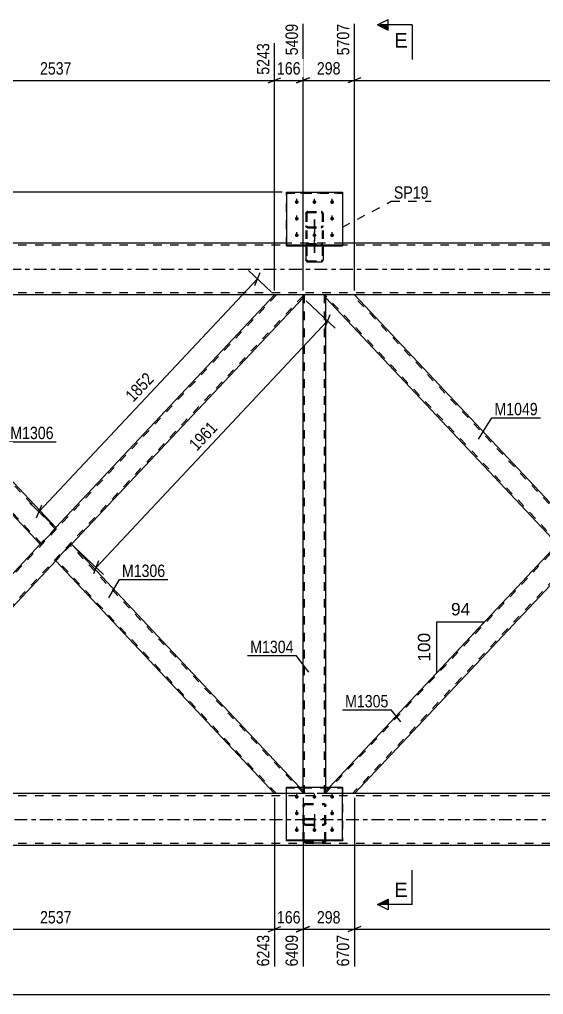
# Model space of a CAD drawing. Header units: millimetres. Extents: x 0 to 1189, y 0 to 841.
# Drawn here: x 266.2 to 387.8, y 441 to 667 of the extents above; entities that cross this region are included whole.
import ezdxf

# ---------------------------------------------------------------- set-up
doc = ezdxf.new("R2010")
doc.units = ezdxf.units.MM
doc.linetypes.add('DXK_LINE_DOT2', pattern=[3.9198, 1.9599, -1.9599])
doc.linetypes.add('DXK_LINE_DOT3', pattern=[5.9187, 2.979, -0.9799, 0.9799, -0.9799])
doc.styles.add('Arial', font='ARIAL.TTF', dxfattribs={"height": 0.2})
doc.styles.add('Arial Narrow', font='ARIALN.TTF', dxfattribs={"height": 0.2})

# ---------------------------------------------------------------- blocks, each defined once
blk = doc.blocks.new('Bolt-717048542-1642 - 1640')
at = {"color": 1, "linetype": 'DXK_LINE_DOT2'}
for p, q in [((330.57, 624.31), (330.57, 625.45)), ((334.67, 624.31), (334.67, 625.45)), ((338.77, 624.31), (338.77, 625.45)), ((330.57, 620.46), (330.57, 621.59)), ((338.77, 620.46), (338.77, 621.59)), ((330.57, 616.61), (330.57, 617.74)), ((334.67, 616.61), (334.67, 617.74)), ((338.77, 616.61), (338.77, 617.74))]:
    blk.add_line(p, q, dxfattribs=at)
blk = doc.blocks.new('Part-717048542-2027 - 1640')
at = {"color": 7, "linetype": 'DXK_LINE_DOT2'}
for p, q in [((332.06, 484.99), (332.03, 484.82)), ((332.03, 476.72), (332.03, 484.82)), ((332.17, 485.14), (332.06, 484.99)), ((332.32, 485.24), (332.17, 485.14)), ((332.27, 484.82), (332.28, 484.91)), ((332.27, 476.72), (332.27, 484.82)), ((332.28, 484.91), (332.34, 484.98)), ((332.51, 485.27), (332.32, 485.24)), ((332.34, 484.98), (332.41, 485.03)), ((332.41, 485.03), (332.51, 485.05)), ((332.51, 485.27), (336.83, 485.27)), ((332.51, 485.05), (336.83, 485.05)), ((337.01, 485.24), (336.83, 485.27)), ((336.83, 485.05), (336.92, 485.03)), ((336.92, 485.03), (337, 484.98)), ((337, 484.98), (337.05, 484.91)), ((337.17, 485.14), (337.01, 485.24)), ((337.05, 484.91), (337.07, 484.82)), ((337.07, 476.72), (337.07, 484.82)), ((337.27, 484.99), (337.17, 485.14)), ((337.31, 484.82), (337.27, 484.99)), ((337.31, 476.72), (337.31, 484.82)), ((332.03, 481.31), (332.06, 481.51)), ((332.28, 481.41), (332.27, 481.31)), ((332.34, 481.49), (332.28, 481.41)), ((332.32, 481.78), (332.51, 481.82)), ((332.41, 481.55), (332.34, 481.49)), ((332.51, 481.57), (332.41, 481.55)), ((332.51, 481.82), (336.83, 481.82)), ((332.51, 481.57), (336.83, 481.57)), ((336.83, 481.82), (337.01, 481.78)), ((336.92, 481.55), (336.83, 481.57)), ((337, 481.49), (336.92, 481.55)), ((337.05, 481.41), (337, 481.49)), ((337.07, 481.31), (337.05, 481.41)), ((337.27, 481.51), (337.31, 481.31)), ((332.03, 480.76), (332.06, 480.59)), ((332.06, 480.59), (332.17, 480.44)), ((332.17, 480.44), (332.32, 480.34)), ((332.28, 480.67), (332.27, 480.76)), ((332.34, 480.6), (332.28, 480.67)), ((332.32, 480.34), (332.51, 480.31)), ((332.41, 480.55), (332.34, 480.6)), ((332.51, 480.53), (332.41, 480.55)), ((332.51, 480.53), (336.83, 480.53)), ((332.51, 480.31), (336.83, 480.31)), ((336.92, 480.55), (336.83, 480.53)), ((336.83, 480.31), (337.01, 480.34)), ((337, 480.6), (336.92, 480.55)), ((337.05, 480.67), (337, 480.6)), ((337.01, 480.34), (337.17, 480.44)), ((337.07, 480.76), (337.05, 480.67)), ((337.17, 480.44), (337.27, 480.59)), ((337.27, 480.59), (337.31, 480.76)), ((332.03, 476.68), (332.03, 476.72)), ((332.27, 476.72), (332.28, 476.62)), ((332.28, 476.62), (332.34, 476.53)), ((332.34, 476.53), (332.41, 476.48)), ((332.41, 476.48), (332.51, 476.46)), ((332.51, 476.46), (336.83, 476.46)), ((336.83, 476.46), (336.92, 476.48)), ((336.92, 476.48), (337, 476.53)), ((337, 476.53), (337.05, 476.62)), ((337.05, 476.62), (337.07, 476.72)), ((337.31, 476.72), (337.3, 476.68))]:
    blk.add_line(p, q, dxfattribs=at)
at = {"color": 7, "linetype": 'DXK_LINE_DOT3'}
blk.add_line((334.67, 479.01), (334.67, 482.79), dxfattribs=at)
at = {"color": 2, "linetype": 'Continuous'}
for p, q in [((332.06, 476.52), (332.03, 476.68)), ((332.51, 476.2), (332.32, 476.24)), ((332.51, 476.2), (336.83, 476.2)), ((337.01, 476.24), (336.83, 476.2)), ((337.3, 476.68), (337.27, 476.52))]:
    blk.add_line(p, q, dxfattribs=at)
at = {"color": 7, "linetype": 'DXK_LINE_DOT2'}
for centre, start, end in [((332.53, 481.33), 114.3199, 159.2417), ((336.81, 481.33), 20.7583, 65.6801)]:
    blk.add_arc(centre, 0.496, start, end, dxfattribs=at)
at = {"color": 2, "linetype": 'Continuous'}
for centre, start, end in [((332.53, 476.7), 200.7583, 245.6801), ((336.81, 476.7), 294.3199, 339.2417)]:
    blk.add_arc(centre, 0.496, start, end, dxfattribs=at)
blk = doc.blocks.new('Bolt-717048542-1823 - 1640')
at = {"linetype": 'Continuous'}
for points in [[(330.57, 624.29), (330.47, 624.3), (330.39, 624.33), (330.31, 624.37), (330.24, 624.43), (330.18, 624.5), (330.15, 624.58), (330.13, 624.66), (330.13, 624.75), (330.15, 624.84), (330.18, 624.91), (330.24, 624.98), (330.31, 625.04), (330.39, 625.09), (330.47, 625.11), (330.57, 625.12), (330.66, 625.11), (330.74, 625.09), (330.82, 625.04), (330.89, 624.98), (330.95, 624.91), (330.98, 624.84), (331, 624.75), (331, 624.66), (330.98, 624.58), (330.95, 624.5), (330.89, 624.43), (330.82, 624.37), (330.74, 624.33), (330.66, 624.3)], [(334.67, 624.29), (334.57, 624.3), (334.49, 624.33), (334.41, 624.37), (334.34, 624.43), (334.28, 624.5), (334.25, 624.58), (334.23, 624.66), (334.23, 624.75), (334.25, 624.84), (334.28, 624.91), (334.34, 624.98), (334.41, 625.04), (334.49, 625.09), (334.57, 625.11), (334.67, 625.12), (334.76, 625.11), (334.84, 625.09), (334.92, 625.04), (334.99, 624.98), (335.05, 624.91), (335.08, 624.84), (335.1, 624.75), (335.1, 624.66), (335.08, 624.58), (335.05, 624.5), (334.99, 624.43), (334.92, 624.37), (334.84, 624.33), (334.76, 624.3)], [(338.77, 624.29), (338.67, 624.3), (338.59, 624.33), (338.51, 624.37), (338.44, 624.43), (338.38, 624.5), (338.35, 624.58), (338.33, 624.66), (338.33, 624.75), (338.35, 624.84), (338.38, 624.91), (338.44, 624.98), (338.51, 625.04), (338.59, 625.09), (338.67, 625.11), (338.77, 625.12), (338.86, 625.11), (338.94, 625.09), (339.02, 625.04), (339.09, 624.98), (339.15, 624.91), (339.18, 624.84), (339.2, 624.75), (339.2, 624.66), (339.18, 624.58), (339.15, 624.5), (339.09, 624.43), (339.02, 624.37), (338.94, 624.33), (338.86, 624.3)], [(330.57, 620.44), (330.47, 620.45), (330.39, 620.48), (330.31, 620.52), (330.24, 620.58), (330.18, 620.65), (330.15, 620.73), (330.13, 620.81), (330.13, 620.9), (330.15, 620.98), (330.18, 621.06), (330.24, 621.13), (330.31, 621.19), (330.39, 621.23), (330.47, 621.26), (330.57, 621.27), (330.66, 621.26), (330.74, 621.23), (330.82, 621.19), (330.89, 621.13), (330.95, 621.06), (330.98, 620.98), (331, 620.9), (331, 620.81), (330.98, 620.73), (330.95, 620.65), (330.89, 620.58), (330.82, 620.52), (330.74, 620.48), (330.66, 620.45)], [(338.77, 620.44), (338.67, 620.45), (338.59, 620.48), (338.51, 620.52), (338.44, 620.58), (338.38, 620.65), (338.35, 620.73), (338.33, 620.81), (338.33, 620.9), (338.35, 620.98), (338.38, 621.06), (338.44, 621.13), (338.51, 621.19), (338.59, 621.23), (338.67, 621.26), (338.77, 621.27), (338.86, 621.26), (338.94, 621.23), (339.02, 621.19), (339.09, 621.13), (339.15, 621.06), (339.18, 620.98), (339.2, 620.9), (339.2, 620.81), (339.18, 620.73), (339.15, 620.65), (339.09, 620.58), (339.02, 620.52), (338.94, 620.48), (338.86, 620.45)], [(330.57, 616.59), (330.47, 616.6), (330.39, 616.62), (330.31, 616.67), (330.24, 616.73), (330.18, 616.8), (330.15, 616.87), (330.13, 616.96), (330.13, 617.05), (330.15, 617.13), (330.18, 617.21), (330.24, 617.28), (330.31, 617.34), (330.39, 617.38), (330.47, 617.41), (330.57, 617.42), (330.66, 617.41), (330.74, 617.38), (330.82, 617.34), (330.89, 617.28), (330.95, 617.21), (330.98, 617.13), (331, 617.05), (331, 616.96), (330.98, 616.87), (330.95, 616.8), (330.89, 616.73), (330.82, 616.67), (330.74, 616.62), (330.66, 616.6)], [(334.67, 616.59), (334.57, 616.6), (334.49, 616.62), (334.41, 616.67), (334.34, 616.73), (334.28, 616.8), (334.25, 616.87), (334.23, 616.96), (334.23, 617.05), (334.25, 617.13), (334.28, 617.21), (334.34, 617.28), (334.41, 617.34), (334.49, 617.38), (334.57, 617.41), (334.67, 617.42), (334.76, 617.41), (334.84, 617.38), (334.92, 617.34), (334.99, 617.28), (335.05, 617.21), (335.08, 617.13), (335.1, 617.05), (335.1, 616.96), (335.08, 616.87), (335.05, 616.8), (334.99, 616.73), (334.92, 616.67), (334.84, 616.62), (334.76, 616.6)], [(338.77, 616.59), (338.67, 616.6), (338.59, 616.62), (338.51, 616.67), (338.44, 616.73), (338.38, 616.8), (338.35, 616.87), (338.33, 616.96), (338.33, 617.05), (338.35, 617.13), (338.38, 617.21), (338.44, 617.28), (338.51, 617.34), (338.59, 617.38), (338.67, 617.41), (338.77, 617.42), (338.86, 617.41), (338.94, 617.38), (339.02, 617.34), (339.09, 617.28), (339.15, 617.21), (339.18, 617.13), (339.2, 617.05), (339.2, 616.96), (339.18, 616.87), (339.15, 616.8), (339.09, 616.73), (339.02, 616.67), (338.94, 616.62), (338.86, 616.6)]]:
    blk.add_hatch(color=1, dxfattribs=at).paths.add_polyline_path(points)
at = {"color": 1, "linetype": 'Continuous'}
for p, q in [((330.57, 624.31), (330.57, 625.45)), ((334.67, 624.31), (334.67, 625.45)), ((338.77, 624.31), (338.77, 625.45)), ((330.57, 620.46), (330.57, 621.59)), ((338.77, 620.46), (338.77, 621.59)), ((330.57, 616.61), (330.57, 617.74)), ((334.67, 616.61), (334.67, 617.74)), ((338.77, 616.61), (338.77, 617.74))]:
    blk.add_line(p, q, dxfattribs=at)
blk = doc.blocks.new('Part-717048542-1833 - 1640')
at = {"color": 2, "linetype": 'Continuous'}
for p, q in [((328.17, 615.18), (115.66, 615.18)), ((568.17, 615.18), (341.17, 615.18)), ((577.07, 603.18), (115.66, 603.18))]:
    blk.add_line(p, q, dxfattribs=at)
at = {"color": 7, "linetype": 'DXK_LINE_DOT2'}
for p, q in [((706.9, 614.7), (115.66, 614.7)), ((341.17, 615.18), (328.17, 615.18)), ((706.9, 603.66), (115.66, 603.66))]:
    blk.add_line(p, q, dxfattribs=at)
at = {"color": 7, "linetype": 'DXK_LINE_DOT3'}
blk.add_line((115.66, 609.18), (706.9, 609.18), dxfattribs=at)
blk = doc.blocks.new('Bolt-717048542-1822 - 1640')
at = {"color": 1, "linetype": 'DXK_LINE_DOT2'}
for p, q in [((330.57, 486.46), (330.57, 487.6)), ((334.67, 486.46), (334.67, 487.6)), ((338.77, 486.46), (338.77, 487.6)), ((330.57, 482.61), (330.57, 483.75)), ((338.77, 482.61), (338.77, 483.75)), ((330.57, 478.76), (330.57, 479.89)), ((334.67, 478.76), (334.67, 479.89)), ((338.77, 478.76), (338.77, 479.89))]:
    blk.add_line(p, q, dxfattribs=at)
blk = doc.blocks.new('Bolt-717048542-1824 - 1640')
at = {"linetype": 'Continuous'}
for points in [[(330.57, 486.45), (330.47, 486.46), (330.39, 486.48), (330.31, 486.53), (330.24, 486.58), (330.18, 486.65), (330.15, 486.73), (330.13, 486.82), (330.13, 486.9), (330.15, 486.99), (330.18, 487.07), (330.24, 487.14), (330.31, 487.2), (330.39, 487.24), (330.47, 487.27), (330.57, 487.27), (330.66, 487.27), (330.74, 487.24), (330.82, 487.2), (330.89, 487.14), (330.95, 487.07), (330.98, 486.99), (331, 486.9), (331, 486.82), (330.98, 486.73), (330.95, 486.65), (330.89, 486.58), (330.82, 486.53), (330.74, 486.48), (330.66, 486.46)], [(334.67, 486.45), (334.57, 486.46), (334.49, 486.48), (334.41, 486.53), (334.34, 486.58), (334.28, 486.65), (334.25, 486.73), (334.23, 486.82), (334.23, 486.9), (334.25, 486.99), (334.28, 487.07), (334.34, 487.14), (334.41, 487.2), (334.49, 487.24), (334.57, 487.27), (334.67, 487.27), (334.76, 487.27), (334.84, 487.24), (334.92, 487.2), (334.99, 487.14), (335.05, 487.07), (335.08, 486.99), (335.1, 486.9), (335.1, 486.82), (335.08, 486.73), (335.05, 486.65), (334.99, 486.58), (334.92, 486.53), (334.84, 486.48), (334.76, 486.46)], [(338.77, 486.45), (338.67, 486.46), (338.59, 486.48), (338.51, 486.53), (338.44, 486.58), (338.38, 486.65), (338.35, 486.73), (338.33, 486.82), (338.33, 486.9), (338.35, 486.99), (338.38, 487.07), (338.44, 487.14), (338.51, 487.2), (338.59, 487.24), (338.67, 487.27), (338.77, 487.27), (338.86, 487.27), (338.94, 487.24), (339.02, 487.2), (339.09, 487.14), (339.15, 487.07), (339.18, 486.99), (339.2, 486.9), (339.2, 486.82), (339.18, 486.73), (339.15, 486.65), (339.09, 486.58), (339.02, 486.53), (338.94, 486.48), (338.86, 486.46)], [(330.57, 482.6), (330.47, 482.6), (330.39, 482.63), (330.31, 482.67), (330.24, 482.73), (330.18, 482.8), (330.15, 482.88), (330.13, 482.97), (330.13, 483.05), (330.15, 483.14), (330.18, 483.22), (330.24, 483.29), (330.31, 483.34), (330.39, 483.39), (330.47, 483.41), (330.57, 483.42), (330.66, 483.41), (330.74, 483.39), (330.82, 483.34), (330.89, 483.29), (330.95, 483.22), (330.98, 483.14), (331, 483.05), (331, 482.97), (330.98, 482.88), (330.95, 482.8), (330.89, 482.73), (330.82, 482.67), (330.74, 482.63), (330.66, 482.6)], [(338.77, 482.6), (338.67, 482.6), (338.59, 482.63), (338.51, 482.67), (338.44, 482.73), (338.38, 482.8), (338.35, 482.88), (338.33, 482.97), (338.33, 483.05), (338.35, 483.14), (338.38, 483.22), (338.44, 483.29), (338.51, 483.34), (338.59, 483.39), (338.67, 483.41), (338.77, 483.42), (338.86, 483.41), (338.94, 483.39), (339.02, 483.34), (339.09, 483.29), (339.15, 483.22), (339.18, 483.14), (339.2, 483.05), (339.2, 482.97), (339.18, 482.88), (339.15, 482.8), (339.09, 482.73), (339.02, 482.67), (338.94, 482.63), (338.86, 482.6)], [(330.57, 478.74), (330.47, 478.75), (330.39, 478.78), (330.31, 478.82), (330.24, 478.88), (330.18, 478.95), (330.15, 479.03), (330.13, 479.11), (330.13, 479.2), (330.15, 479.28), (330.18, 479.36), (330.24, 479.43), (330.31, 479.49), (330.39, 479.53), (330.47, 479.56), (330.57, 479.57), (330.66, 479.56), (330.74, 479.53), (330.82, 479.49), (330.89, 479.43), (330.95, 479.36), (330.98, 479.28), (331, 479.2), (331, 479.11), (330.98, 479.03), (330.95, 478.95), (330.89, 478.88), (330.82, 478.82), (330.74, 478.78), (330.66, 478.75)], [(334.67, 478.74), (334.57, 478.75), (334.49, 478.78), (334.41, 478.82), (334.34, 478.88), (334.28, 478.95), (334.25, 479.03), (334.23, 479.11), (334.23, 479.2), (334.25, 479.28), (334.28, 479.36), (334.34, 479.43), (334.41, 479.49), (334.49, 479.53), (334.57, 479.56), (334.67, 479.57), (334.76, 479.56), (334.84, 479.53), (334.92, 479.49), (334.99, 479.43), (335.05, 479.36), (335.08, 479.28), (335.1, 479.2), (335.1, 479.11), (335.08, 479.03), (335.05, 478.95), (334.99, 478.88), (334.92, 478.82), (334.84, 478.78), (334.76, 478.75)], [(338.77, 478.74), (338.67, 478.75), (338.59, 478.78), (338.51, 478.82), (338.44, 478.88), (338.38, 478.95), (338.35, 479.03), (338.33, 479.11), (338.33, 479.2), (338.35, 479.28), (338.38, 479.36), (338.44, 479.43), (338.51, 479.49), (338.59, 479.53), (338.67, 479.56), (338.77, 479.57), (338.86, 479.56), (338.94, 479.53), (339.02, 479.49), (339.09, 479.43), (339.15, 479.36), (339.18, 479.28), (339.2, 479.2), (339.2, 479.11), (339.18, 479.03), (339.15, 478.95), (339.09, 478.88), (339.02, 478.82), (338.94, 478.78), (338.86, 478.75)]]:
    blk.add_hatch(color=1, dxfattribs=at).paths.add_polyline_path(points)
at = {"color": 1, "linetype": 'Continuous'}
for p, q in [((330.57, 486.46), (330.57, 487.6)), ((334.67, 486.46), (334.67, 487.6)), ((338.77, 486.46), (338.77, 487.6)), ((330.57, 482.61), (330.57, 483.75)), ((338.77, 482.61), (338.77, 483.75)), ((330.57, 478.76), (330.57, 479.89)), ((334.67, 478.76), (334.67, 479.89)), ((338.77, 478.76), (338.77, 479.89))]:
    blk.add_line(p, q, dxfattribs=at)
blk = doc.blocks.new('Part-717048542-1848 - 1640')
at = {"color": 7, "linetype": 'DXK_LINE_DOT2'}
for p, q in [((706.9, 487.1), (75.66, 487.1)), ((706.9, 487.58), (88.16, 487.58)), ((341.17, 487.58), (328.17, 487.58)), ((706.9, 476.06), (75.66, 476.06))]:
    blk.add_line(p, q, dxfattribs=at)
at = {"color": 2, "linetype": 'Continuous'}
for p, q in [((328.17, 487.58), (101.16, 487.58)), ((568.17, 487.58), (341.17, 487.58)), ((706.9, 475.58), (80.46, 475.58))]:
    blk.add_line(p, q, dxfattribs=at)
at = {"color": 7, "linetype": 'DXK_LINE_DOT3'}
blk.add_line((75.66, 481.58), (706.9, 481.58), dxfattribs=at)
blk = doc.blocks.new('Part-717048542-1901 - 1640')
at = {"color": 7, "linetype": 'DXK_LINE_DOT2'}
for p, q in [((328.17, 476.68), (328.17, 489.12)), ((328.17, 489.12), (341.17, 489.12)), ((328.17, 488.9), (341.17, 488.9)), ((341.17, 489.12), (341.17, 476.68)), ((328.17, 476.9), (341.17, 476.9)), ((341.17, 476.68), (328.17, 476.68))]:
    blk.add_line(p, q, dxfattribs=at)
blk = doc.blocks.new('Part-717048542-1906 - 1640')
at = {"color": 7, "linetype": 'DXK_LINE_DOT2'}
for p, q in [((328.17, 614.53), (328.17, 626.96)), ((328.17, 626.96), (341.17, 626.96)), ((341.17, 626.74), (328.17, 626.74)), ((341.17, 626.96), (341.17, 614.53)), ((328.17, 614.75), (341.17, 614.75)), ((341.17, 614.53), (328.17, 614.53))]:
    blk.add_line(p, q, dxfattribs=at)
blk = doc.blocks.new('Part-717048542-1909 - 1640')
at = {"color": 2, "linetype": 'Continuous'}
for p, q in [((328.17, 626.96), (341.17, 626.96)), ((328.17, 626.96), (328.17, 614.53)), ((341.17, 626.96), (341.17, 614.53)), ((328.17, 614.75), (341.17, 614.75)), ((328.17, 614.53), (341.17, 614.53))]:
    blk.add_line(p, q, dxfattribs=at)
at = {"color": 7, "linetype": 'DXK_LINE_DOT2'}
blk.add_line((328.17, 626.74), (341.17, 626.74), dxfattribs=at)
blk = doc.blocks.new('Part-717048542-1912 - 1640')
at = {"color": 2, "linetype": 'Continuous'}
for p, q in [((328.17, 489.12), (341.17, 489.12)), ((328.17, 476.68), (328.17, 489.12)), ((341.17, 476.68), (341.17, 489.12)), ((328.17, 476.9), (341.17, 476.9)), ((341.17, 476.68), (328.17, 476.68))]:
    blk.add_line(p, q, dxfattribs=at)
at = {"color": 7, "linetype": 'DXK_LINE_DOT2'}
blk.add_line((328.17, 488.9), (341.17, 488.9), dxfattribs=at)
blk = doc.blocks.new('Part-717048542-1915 - 1640')
at = {"color": 7, "linetype": 'DXK_LINE_DOT2'}
for p, q in [((332.03, 484.82), (332.06, 484.99)), ((332.03, 476.72), (332.03, 484.82)), ((332.06, 484.99), (332.17, 485.14)), ((332.17, 485.14), (332.32, 485.24)), ((332.28, 484.91), (332.27, 484.82)), ((332.27, 476.72), (332.27, 484.82)), ((332.34, 484.98), (332.28, 484.91)), ((332.32, 485.24), (332.51, 485.27)), ((332.41, 485.03), (332.34, 484.98)), ((332.51, 485.04), (332.41, 485.03)), ((332.51, 485.27), (336.83, 485.27)), ((332.51, 485.04), (336.83, 485.04)), ((336.83, 485.27), (337.01, 485.24)), ((336.92, 485.03), (336.83, 485.04)), ((337, 484.98), (336.92, 485.03)), ((337.05, 484.91), (337, 484.98)), ((337.01, 485.24), (337.17, 485.14)), ((337.07, 484.82), (337.05, 484.91)), ((337.07, 476.72), (337.07, 484.82)), ((337.17, 485.14), (337.27, 484.99)), ((337.27, 484.99), (337.31, 484.82)), ((337.31, 476.72), (337.31, 484.82)), ((332.06, 481.51), (332.03, 481.31)), ((332.27, 481.31), (332.28, 481.41)), ((332.28, 481.41), (332.34, 481.49)), ((332.41, 481.8), (332.32, 481.78)), ((332.34, 481.49), (332.41, 481.55)), ((332.51, 481.82), (332.41, 481.8)), ((332.41, 481.55), (332.51, 481.57)), ((332.51, 481.82), (336.83, 481.82)), ((332.51, 481.57), (336.83, 481.57)), ((337, 481.79), (336.83, 481.82)), ((336.83, 481.57), (336.92, 481.55)), ((336.92, 481.55), (337, 481.49)), ((337.01, 481.78), (337, 481.79)), ((337, 481.49), (337.05, 481.41)), ((337.05, 481.41), (337.07, 481.31)), ((337.31, 481.31), (337.27, 481.51)), ((332.06, 480.59), (332.03, 480.76)), ((332.17, 480.44), (332.06, 480.59)), ((332.32, 480.34), (332.17, 480.44)), ((332.27, 480.76), (332.28, 480.67)), ((332.28, 480.67), (332.34, 480.6)), ((332.51, 480.31), (332.32, 480.34)), ((332.34, 480.6), (332.41, 480.55)), ((332.41, 480.55), (332.51, 480.53)), ((332.51, 480.53), (336.83, 480.53)), ((332.51, 480.31), (336.83, 480.31)), ((336.83, 480.53), (336.92, 480.55)), ((337.01, 480.34), (336.83, 480.31)), ((336.92, 480.55), (337, 480.6)), ((337, 480.6), (337.05, 480.67)), ((337.17, 480.44), (337.01, 480.34)), ((337.05, 480.67), (337.07, 480.76)), ((337.27, 480.59), (337.17, 480.44)), ((337.31, 480.76), (337.27, 480.59)), ((332.03, 476.72), (332.06, 476.52)), ((332.28, 476.62), (332.27, 476.72)), ((332.34, 476.53), (332.28, 476.62)), ((332.32, 476.24), (332.51, 476.2)), ((332.41, 476.48), (332.34, 476.53)), ((332.51, 476.46), (332.41, 476.48)), ((332.51, 476.46), (336.83, 476.46)), ((332.51, 476.2), (336.83, 476.2)), ((336.92, 476.48), (336.83, 476.46)), ((336.83, 476.2), (337.01, 476.24)), ((337, 476.53), (336.92, 476.48)), ((337.05, 476.62), (337, 476.53)), ((337.07, 476.72), (337.05, 476.62)), ((337.27, 476.52), (337.31, 476.72))]:
    blk.add_line(p, q, dxfattribs=at)
at = {"color": 7, "linetype": 'DXK_LINE_DOT3'}
blk.add_line((334.67, 482.79), (334.67, 479.01), dxfattribs=at)
at = {"color": 7, "linetype": 'DXK_LINE_DOT2'}
for centre, start, end in [((332.53, 481.33), 114.3199, 159.2417), ((336.81, 481.33), 20.7583, 65.6801), ((332.53, 476.7), 200.7583, 245.6801), ((336.81, 476.7), 294.3199, 339.2417)]:
    blk.add_arc(centre, 0.496, start, end, dxfattribs=at)
blk = doc.blocks.new('Part-717048542-1918 - 1640')
at = {"color": 7, "linetype": 'DXK_LINE_DOT2'}
for p, q in [((332.67, 622.06), (332.7, 622.24)), ((332.67, 622.06), (332.67, 611.33)), ((332.7, 622.24), (332.81, 622.38)), ((332.81, 622.38), (332.96, 622.48)), ((332.92, 622.15), (332.91, 622.06)), ((332.91, 622.06), (332.91, 611.33)), ((332.98, 622.22), (332.92, 622.15)), ((332.96, 622.48), (333.15, 622.52)), ((333.05, 622.27), (332.98, 622.22)), ((333.15, 622.29), (333.05, 622.27)), ((333.15, 622.52), (336.19, 622.52)), ((333.15, 622.29), (336.19, 622.29)), ((336.19, 622.52), (336.37, 622.48)), ((336.28, 622.27), (336.19, 622.29)), ((336.36, 622.22), (336.28, 622.27)), ((336.41, 622.15), (336.36, 622.22)), ((336.37, 622.48), (336.53, 622.38)), ((336.43, 622.06), (336.41, 622.15)), ((336.43, 622.06), (336.43, 611.33)), ((336.53, 622.38), (336.63, 622.24)), ((336.63, 622.24), (336.67, 622.06)), ((336.67, 622.06), (336.67, 611.33)), ((332.7, 619.04), (332.67, 619.21)), ((332.91, 619.21), (332.92, 619.12)), ((336.41, 619.12), (336.43, 619.21)), ((336.67, 619.21), (336.63, 619.04)), ((332.81, 618.89), (332.7, 619.04)), ((332.96, 618.79), (332.81, 618.89)), ((332.92, 619.12), (332.98, 619.05)), ((333.15, 618.76), (332.96, 618.79)), ((332.98, 619.05), (333.05, 619)), ((333.05, 619), (333.15, 618.98)), ((333.15, 618.98), (336.19, 618.98)), ((333.15, 618.76), (336.19, 618.76)), ((336.19, 618.98), (336.28, 619)), ((336.37, 618.79), (336.19, 618.76)), ((336.28, 619), (336.36, 619.05)), ((336.36, 619.05), (336.41, 619.12)), ((336.53, 618.89), (336.37, 618.79)), ((336.63, 619.04), (336.53, 618.89)), ((332.7, 614.76), (332.67, 614.57)), ((332.92, 614.67), (332.98, 614.75)), ((333.15, 615.08), (332.96, 615.04)), ((332.98, 614.75), (333.05, 614.8)), ((333.05, 614.8), (333.15, 614.82)), ((333.15, 615.08), (336.19, 615.08)), ((333.15, 614.82), (336.19, 614.82)), ((336.36, 615.04), (336.19, 615.08)), ((336.19, 614.82), (336.28, 614.8)), ((336.28, 614.8), (336.36, 614.75)), ((336.37, 615.04), (336.36, 615.04)), ((336.36, 614.75), (336.41, 614.67)), ((336.67, 614.57), (336.63, 614.76)), ((332.91, 614.57), (332.92, 614.67)), ((336.41, 614.67), (336.43, 614.57)), ((332.67, 611.33), (332.7, 611.14)), ((332.92, 611.24), (332.91, 611.33)), ((332.98, 611.15), (332.92, 611.24)), ((332.96, 610.86), (333.15, 610.82)), ((333.05, 611.1), (332.98, 611.15)), ((333.15, 611.08), (333.05, 611.1)), ((333.15, 611.08), (336.19, 611.08)), ((333.15, 610.82), (336.19, 610.82)), ((336.28, 611.1), (336.19, 611.08)), ((336.19, 610.82), (336.37, 610.86)), ((336.36, 611.15), (336.28, 611.1)), ((336.41, 611.24), (336.36, 611.15)), ((336.43, 611.33), (336.41, 611.24)), ((336.63, 611.14), (336.67, 611.33))]:
    blk.add_line(p, q, dxfattribs=at)
at = {"color": 7, "linetype": 'DXK_LINE_DOT3'}
blk.add_line((334.67, 620.64), (334.67, 612.95), dxfattribs=at)
at = {"color": 7, "linetype": 'DXK_LINE_DOT2'}
for centre, start, end in [((333.17, 614.59), 114.32, 159.2417), ((336.17, 614.59), 20.7583, 65.68), ((333.17, 611.31), 200.7583, 245.68), ((336.17, 611.31), 294.32, 339.2417)]:
    blk.add_arc(centre, 0.496, start, end, dxfattribs=at)
blk = doc.blocks.new('Part-717048542-2013 - 1640')
at = {"color": 2, "linetype": 'Continuous'}
for p, q in [((278.09, 545.38), (274.66, 541.73)), ((331.19, 489.12), (278.28, 545.38)), ((325.39, 487.58), (274.66, 541.52))]:
    blk.add_line(p, q, dxfattribs=at)
at = {"color": 7, "linetype": 'DXK_LINE_DOT2'}
for p, q in [((278.18, 545.48), (277.97, 545.24)), ((332.02, 487.77), (277.97, 545.24)), ((278.28, 545.38), (278.18, 545.48)), ((274.66, 541.73), (274.56, 541.62)), ((274.66, 541.52), (274.56, 541.62)), ((274.78, 541.86), (274.8, 541.88)), ((325.83, 487.58), (274.78, 541.86)), ((332.02, 488.24), (331.19, 489.12)), ((332.02, 487.58), (332.02, 488.24)), ((332.02, 487.58), (325.39, 487.58))]:
    blk.add_line(p, q, dxfattribs=at)
blk = doc.blocks.new('Part-717048542-2030 - 1640')
at = {"color": 7, "linetype": 'DXK_LINE_DOT2'}
for p, q in [((332.7, 622.24), (332.67, 622.06)), ((332.67, 622.06), (332.67, 614.53)), ((332.81, 622.38), (332.7, 622.24)), ((332.96, 622.48), (332.81, 622.38)), ((332.91, 622.06), (332.92, 622.15)), ((332.91, 622.06), (332.91, 611.33)), ((332.92, 622.15), (332.98, 622.22)), ((333.15, 622.52), (332.96, 622.48)), ((332.98, 622.22), (333.05, 622.27)), ((333.05, 622.27), (333.15, 622.29)), ((333.15, 622.52), (336.19, 622.52)), ((333.15, 622.29), (336.19, 622.29)), ((336.37, 622.48), (336.19, 622.52)), ((336.19, 622.29), (336.28, 622.27)), ((336.28, 622.27), (336.36, 622.22)), ((336.36, 622.22), (336.41, 622.15)), ((336.53, 622.38), (336.37, 622.48)), ((336.41, 622.15), (336.43, 622.06)), ((336.43, 622.06), (336.43, 611.33)), ((336.63, 622.24), (336.53, 622.38)), ((336.67, 622.06), (336.63, 622.24)), ((336.67, 622.06), (336.67, 614.53)), ((332.67, 619.21), (332.7, 619.04)), ((332.92, 619.12), (332.91, 619.21)), ((336.43, 619.21), (336.41, 619.12)), ((336.63, 619.04), (336.67, 619.21)), ((332.7, 619.04), (332.81, 618.89)), ((332.81, 618.89), (332.96, 618.79)), ((332.98, 619.05), (332.92, 619.12)), ((332.96, 618.79), (333.15, 618.76)), ((333.05, 619), (332.98, 619.05)), ((333.15, 618.98), (333.05, 619)), ((333.15, 618.98), (336.19, 618.98)), ((333.15, 618.76), (336.19, 618.76)), ((336.28, 619), (336.19, 618.98)), ((336.19, 618.76), (336.37, 618.79)), ((336.36, 619.05), (336.28, 619)), ((336.41, 619.12), (336.36, 619.05)), ((336.37, 618.79), (336.53, 618.89)), ((336.53, 618.89), (336.63, 619.04)), ((332.67, 614.57), (332.7, 614.76)), ((332.98, 614.75), (332.92, 614.67)), ((332.96, 615.04), (333.15, 615.08)), ((333.05, 614.8), (332.98, 614.75)), ((333.15, 614.82), (333.05, 614.8)), ((333.15, 615.08), (336.19, 615.08)), ((333.15, 614.82), (336.19, 614.82)), ((336.19, 615.08), (336.37, 615.04)), ((336.28, 614.8), (336.19, 614.82)), ((336.36, 614.75), (336.28, 614.8)), ((336.41, 614.67), (336.36, 614.75)), ((336.63, 614.76), (336.67, 614.57)), ((332.92, 614.67), (332.91, 614.57)), ((336.43, 614.57), (336.41, 614.67)), ((332.91, 611.33), (332.92, 611.23)), ((332.92, 611.23), (332.98, 611.15)), ((332.98, 611.15), (333.05, 611.1)), ((333.05, 611.1), (333.15, 611.08)), ((333.15, 611.08), (336.19, 611.08)), ((336.19, 611.08), (336.28, 611.1)), ((336.28, 611.1), (336.36, 611.15)), ((336.36, 611.15), (336.41, 611.23)), ((336.41, 611.23), (336.43, 611.33))]:
    blk.add_line(p, q, dxfattribs=at)
at = {"color": 7, "linetype": 'DXK_LINE_DOT3'}
blk.add_line((334.67, 612.95), (334.67, 620.64), dxfattribs=at)
at = {"color": 2, "linetype": 'Continuous'}
for p, q in [((332.67, 614.53), (332.67, 611.33)), ((336.67, 614.53), (336.67, 611.33)), ((332.7, 611.14), (332.67, 611.33)), ((333.15, 610.82), (332.96, 610.86)), ((333.15, 610.82), (336.19, 610.82)), ((336.37, 610.86), (336.19, 610.82)), ((336.67, 611.33), (336.63, 611.14))]:
    blk.add_line(p, q, dxfattribs=at)
at = {"color": 7, "linetype": 'DXK_LINE_DOT2'}
for centre, start, end in [((333.17, 614.59), 114.32, 159.2417), ((336.17, 614.59), 20.7583, 65.68)]:
    blk.add_arc(centre, 0.496, start, end, dxfattribs=at)
at = {"color": 2, "linetype": 'Continuous'}
for centre, start, end in [((333.17, 611.31), 200.7583, 245.68), ((336.17, 611.31), 294.32, 339.2417)]:
    blk.add_arc(centre, 0.496, start, end, dxfattribs=at)
blk = doc.blocks.new('Part-717048542-2053 - 1640')
at = {"color": 7, "linetype": 'DXK_LINE_DOT2'}
for p, q in [((337.3, 603.18), (332.02, 603.18)), ((332.02, 602.51), (332.02, 603.18)), ((332.34, 487.58), (332.34, 603.18)), ((336.98, 487.58), (336.98, 603.18)), ((337.3, 602.52), (337.3, 603.18)), ((332.02, 487.58), (332.02, 489.12)), ((337.3, 487.58), (337.3, 489.12)), ((337.3, 487.58), (332.02, 487.58))]:
    blk.add_line(p, q, dxfattribs=at)
at = {"color": 2, "linetype": 'Continuous'}
for p, q in [((332.02, 489.12), (332.02, 602.51)), ((337.3, 489.12), (337.3, 602.52))]:
    blk.add_line(p, q, dxfattribs=at)
blk = doc.blocks.new('Part-717048542-2123 - 1640')
at = {"color": 2, "linetype": 'Continuous'}
for p, q in [((337.3, 602.52), (337.3, 603.18)), ((391.08, 545.43), (337.3, 602.52)), ((394.7, 549.28), (343.94, 603.18)), ((394.7, 549.28), (394.58, 549.14)), ((394.27, 548.81), (391.08, 545.43)), ((394.58, 549.14), (394.27, 548.81))]:
    blk.add_line(p, q, dxfattribs=at)
at = {"color": 7, "linetype": 'DXK_LINE_DOT2'}
for p, q in [((343.94, 603.18), (337.3, 603.18)), ((391.3, 545.66), (337.3, 602.99)), ((394.48, 549.05), (343.5, 603.18)), ((394.43, 548.99), (394.27, 548.81)), ((394.58, 549.14), (394.48, 549.05)), ((391.3, 545.66), (391.32, 545.68))]:
    blk.add_line(p, q, dxfattribs=at)
blk = doc.blocks.new('Part-717048542-2138 - 1640')
at = {"color": 7, "linetype": 'DXK_LINE_DOT2'}
for p, q in [((445.83, 603.18), (337.3, 487.77)), ((452.02, 602.98), (343.48, 487.58)), ((452.02, 603.18), (445.39, 603.18)), ((394.7, 549.28), (391.08, 545.43)), ((398.33, 545.43), (394.71, 541.58)), ((338.12, 489.12), (337.3, 488.24)), ((337.3, 487.58), (337.3, 488.24)), ((343.92, 487.58), (337.3, 487.58))]:
    blk.add_line(p, q, dxfattribs=at)
at = {"color": 2, "linetype": 'Continuous'}
for p, q in [((445.39, 603.18), (394.7, 549.28)), ((452.02, 602.51), (398.33, 545.43)), ((452.02, 602.51), (452.02, 603.18)), ((391.08, 545.43), (338.12, 489.12)), ((394.71, 541.58), (343.92, 487.58))]:
    blk.add_line(p, q, dxfattribs=at)
blk = doc.blocks.new('Part-717048542-2143 - 1640')
at = {"color": 2, "linetype": 'Continuous'}
for p, q in [((217.3, 602.51), (217.3, 603.18)), ((271.03, 545.38), (217.3, 602.51)), ((274.66, 549.23), (223.92, 603.18)), ((274.66, 549.02), (271.22, 545.38))]:
    blk.add_line(p, q, dxfattribs=at)
at = {"color": 7, "linetype": 'DXK_LINE_DOT2'}
for p, q in [((223.92, 603.18), (217.3, 603.18)), ((271.35, 545.51), (217.3, 602.98)), ((274.53, 548.89), (223.48, 603.18)), ((274.75, 549.13), (274.66, 549.23)), ((274.75, 549.13), (274.66, 549.02)), ((271.13, 545.27), (271.03, 545.38)), ((271.22, 545.38), (271.13, 545.27)), ((271.35, 545.51), (271.37, 545.52))]:
    blk.add_line(p, q, dxfattribs=at)
blk = doc.blocks.new('Part-717048542-2148 - 1640')
at = {"color": 7, "linetype": 'DXK_LINE_DOT2'}
for p, q in [((325.83, 603.18), (217.3, 487.77)), ((332.02, 602.98), (223.48, 487.58)), ((332.02, 603.18), (325.39, 603.18)), ((274.66, 549.23), (271.03, 545.38)), ((278.28, 545.38), (274.66, 541.52)), ((223.92, 487.58), (217.3, 487.58))]:
    blk.add_line(p, q, dxfattribs=at)
at = {"color": 2, "linetype": 'Continuous'}
for p, q in [((325.39, 603.18), (274.66, 549.23)), ((332.02, 602.51), (278.28, 545.38)), ((332.02, 602.51), (332.02, 603.18)), ((271.03, 545.38), (217.3, 488.24)), ((274.66, 541.52), (223.92, 487.58)), ((217.3, 487.58), (217.3, 488.24))]:
    blk.add_line(p, q, dxfattribs=at)
blk = doc.blocks.new('StraightDimension-717048542-2797 - 1640')
at = {"color": 7, "linetype": 'Continuous'}
for p, q in [((324.66, 603.86), (319.38, 608.83)), ((320.86, 605.37), (322.04, 608.38)), ((270.71, 552.92), (321.45, 606.88)), ((274.02, 549.81), (268.64, 554.88)), ((271.31, 554.43), (270.12, 551.42))]:
    blk.add_line(p, q, dxfattribs=at)
at = {"color": 0}
blk.add_wipeout([(298.45, 583.52), (295.39, 586.39), (289.56, 580.19), (292.62, 577.31)], dxfattribs=at)
at = {"color": 3, "style": 'Arial Narrow'}
blk.add_text('1852', height=2.863, rotation=46.7591, dxfattribs=at).set_placement((292.6, 578.16))
blk = doc.blocks.new('StraightDimension-717048542-3131 - 1640')
at = {"color": 7, "linetype": 'Continuous'}
for p, q in [((343.92, 486.58), (343.92, 447.54)), ((445.58, 486.58), (445.58, 447.54)), ((345.42, 456.75), (342.42, 455.55)), ((444.08, 455.55), (447.08, 456.75)), ((343.92, 456.15), (445.58, 456.15))]:
    blk.add_line(p, q, dxfattribs=at)
at = {"color": 0}
blk.add_wipeout([(399.01, 456.9), (399.01, 461.1), (390.49, 461.1), (390.49, 456.9)], dxfattribs=at)
at = {"color": 0, "linetype": 'Continuous'}
blk.add_wipeout([(444.98, 455.45), (440.78, 455.45), (440.78, 446.94), (444.98, 446.94)], dxfattribs=at)
at = {"color": 3, "style": 'Arial Narrow'}
blk.add_text('2541', height=2.863, dxfattribs=at).set_placement((391.09, 457.5))
at = {"color": 3, "linetype": 'Continuous', "style": 'Arial Narrow'}
blk.add_text('9248', height=2.863, rotation=90.0002, dxfattribs=at).set_placement((444.38, 447.54))
blk = doc.blocks.new('AngleDimension-717048542-8393 - 1640')
at = {"color": 7, "linetype": 'Continuous'}
for p, q in [((363.03, 527.4), (374.13, 527.4)), ((363.03, 515.6), (374.13, 527.4)), ((363.03, 515.6), (363.03, 527.4)), ((371.57, 524.68), (374.13, 527.4))]:
    blk.add_line(p, q, dxfattribs=at)
at = {"color": 0}
for points in [[(371.4, 528.3), (371.4, 532.5), (365.75, 532.5), (365.75, 528.3)], [(362.13, 525.43), (357.93, 525.43), (357.93, 517.56), (362.13, 517.56)]]:
    blk.add_wipeout(points, dxfattribs=at)
at = {"color": 3, "style": 'Arial'}
blk.add_text('94', height=2.865, dxfattribs=at).set_placement((366.35, 528.9))
blk.add_text('100', height=2.865, rotation=90.0002, dxfattribs=at).set_placement((361.53, 518.16))
blk = doc.blocks.new('StraightDimension-717048542-3166 - 1640')
at = {"color": 7, "linetype": 'Continuous'}
for p, q in [((325.39, 486.58), (325.39, 447.54)), ((332.02, 486.58), (332.02, 447.54)), ((323.89, 455.55), (326.89, 456.75)), ((333.52, 456.75), (330.52, 455.55)), ((325.39, 456.15), (332.02, 456.15))]:
    blk.add_line(p, q, dxfattribs=at)
at = {"color": 0}
blk.add_wipeout([(332.05, 456.9), (332.05, 461.1), (325.36, 461.1), (325.36, 456.9)], dxfattribs=at)
at = {"color": 0, "linetype": 'Continuous'}
blk.add_wipeout([(331.42, 455.45), (327.22, 455.45), (327.22, 446.94), (331.42, 446.94)], dxfattribs=at)
at = {"color": 3, "style": 'Arial Narrow'}
blk.add_text('166', height=2.863, dxfattribs=at).set_placement((325.96, 457.5))
at = {"color": 3, "linetype": 'Continuous', "style": 'Arial Narrow'}
blk.add_text('6409', height=2.863, rotation=90.0002, dxfattribs=at).set_placement((330.82, 447.54))
blk = doc.blocks.new('StraightDimension-717048542-2940 - 1640')
at = {"color": 7, "linetype": 'Continuous'}
blk.add_line((327.17, 626.96), (41.17, 626.96), dxfattribs=at)
blk = doc.blocks.new('StraightDimension-717048542-2230 - 1640')
at = {"color": 7, "linetype": 'Continuous'}
blk.add_line((74.66, 441.03), (722.4, 441.03), dxfattribs=at)
blk = doc.blocks.new('StraightDimension-717048542-2600 - 1640')
at = {"color": 7, "linetype": 'Continuous'}
for p, q in [((343.94, 604.18), (343.94, 666.02)), ((445.39, 604.18), (445.39, 661.52)), ((345.44, 653.51), (342.44, 652.31)), ((443.89, 652.31), (446.89, 653.51)), ((343.94, 652.91), (445.39, 652.91))]:
    blk.add_line(p, q, dxfattribs=at)
at = {"color": 0, "linetype": 'Continuous'}
blk.add_wipeout([(444.79, 662.12), (440.59, 662.12), (440.59, 653.61), (444.79, 653.61)], dxfattribs=at)
at = {"color": 0}
blk.add_wipeout([(398.92, 653.66), (398.92, 657.86), (390.41, 657.86), (390.41, 653.66)], dxfattribs=at)
at = {"color": 3, "linetype": 'Continuous', "style": 'Arial Narrow'}
blk.add_text('8243', height=2.863, rotation=90.0002, dxfattribs=at).set_placement((444.19, 654.21))
at = {"color": 3, "style": 'Arial Narrow'}
blk.add_text('2536', height=2.863, dxfattribs=at).set_placement((391.01, 654.26))
blk = doc.blocks.new('StraightDimension-717048542-2613 - 1640')
at = {"color": 7, "linetype": 'Continuous'}
for p, q in [((332.02, 604.18), (332.02, 666.02)), ((343.94, 604.18), (343.94, 666.02)), ((330.52, 652.31), (333.52, 653.51)), ((345.44, 653.51), (342.44, 652.31)), ((332.02, 652.91), (343.94, 652.91))]:
    blk.add_line(p, q, dxfattribs=at)
at = {"color": 0}
blk.add_wipeout([(341.32, 653.66), (341.32, 657.86), (334.63, 657.86), (334.63, 653.66)], dxfattribs=at)
at = {"color": 0, "linetype": 'Continuous'}
blk.add_wipeout([(343.34, 666.62), (339.14, 666.62), (339.14, 658.11), (343.34, 658.11)], dxfattribs=at)
at = {"color": 3, "linetype": 'Continuous', "style": 'Arial Narrow'}
blk.add_text('5707', height=2.863, rotation=90.0002, dxfattribs=at).set_placement((342.74, 658.71))
at = {"color": 3, "style": 'Arial Narrow'}
blk.add_text('298', height=2.863, dxfattribs=at).set_placement((335.23, 654.26))
blk = doc.blocks.new('StraightDimension-717048542-2623 - 1640')
at = {"color": 7, "linetype": 'Continuous'}
for p, q in [((332.02, 604.18), (332.02, 666.02)), ((325.39, 604.18), (325.39, 661.52)), ((323.89, 652.31), (326.89, 653.51)), ((333.52, 653.51), (330.52, 652.31)), ((325.39, 652.91), (332.02, 652.91))]:
    blk.add_line(p, q, dxfattribs=at)
at = {"color": 0}
blk.add_wipeout([(332.05, 653.66), (332.05, 657.86), (325.36, 657.86), (325.36, 653.66)], dxfattribs=at)
at = {"color": 0, "linetype": 'Continuous'}
blk.add_wipeout([(331.42, 666.62), (327.22, 666.62), (327.22, 658.11), (331.42, 658.11)], dxfattribs=at)
at = {"color": 3, "linetype": 'Continuous', "style": 'Arial Narrow'}
blk.add_text('5409', height=2.863, rotation=90.0002, dxfattribs=at).set_placement((330.82, 658.71))
at = {"color": 3, "style": 'Arial Narrow'}
blk.add_text('166', height=2.863, dxfattribs=at).set_placement((325.96, 654.26))
blk = doc.blocks.new('StraightDimension-717048542-2633 - 1640')
at = {"color": 7, "linetype": 'Continuous'}
for p, q in [((223.92, 604.18), (223.92, 666.02)), ((325.39, 604.18), (325.39, 661.52)), ((225.42, 653.51), (222.42, 652.31)), ((323.89, 652.31), (326.89, 653.51)), ((223.92, 652.91), (325.39, 652.91))]:
    blk.add_line(p, q, dxfattribs=at)
at = {"color": 0, "linetype": 'Continuous'}
blk.add_wipeout([(324.79, 662.12), (320.59, 662.12), (320.59, 653.61), (324.79, 653.61)], dxfattribs=at)
at = {"color": 0}
blk.add_wipeout([(278.91, 653.66), (278.91, 657.86), (270.4, 657.86), (270.4, 653.66)], dxfattribs=at)
at = {"color": 3, "linetype": 'Continuous', "style": 'Arial Narrow'}
blk.add_text('5243', height=2.863, rotation=90.0002, dxfattribs=at).set_placement((324.19, 654.21))
at = {"color": 3, "style": 'Arial Narrow'}
blk.add_text('2537', height=2.863, dxfattribs=at).set_placement((271, 654.26))
blk = doc.blocks.new('StraightDimension-717048542-2818 - 1640')
at = {"color": 7, "linetype": 'Continuous'}
for p, q in [((332.75, 601.83), (339.48, 595.5)), ((284, 540.01), (337.73, 597.14)), ((337.14, 595.64), (338.32, 598.64)), ((278.91, 544.79), (285.75, 538.36)), ((284.59, 541.51), (283.41, 538.5))]:
    blk.add_line(p, q, dxfattribs=at)
at = {"color": 0}
blk.add_wipeout([(313.24, 572.19), (310.18, 575.07), (304.34, 568.87), (307.4, 565.99)], dxfattribs=at)
at = {"color": 3, "style": 'Arial Narrow'}
blk.add_text('1961', height=2.863, rotation=46.7591, dxfattribs=at).set_placement((307.38, 566.84))
blk = doc.blocks.new('StraightDimension-717048542-3149 - 1640')
at = {"color": 7, "linetype": 'Continuous'}
for p, q in [((332.02, 486.58), (332.02, 447.54)), ((343.92, 486.58), (343.92, 447.54)), ((330.52, 455.55), (333.52, 456.75)), ((345.42, 456.75), (342.42, 455.55)), ((332.02, 456.15), (343.92, 456.15))]:
    blk.add_line(p, q, dxfattribs=at)
at = {"color": 0}
blk.add_wipeout([(341.31, 456.9), (341.31, 461.1), (334.63, 461.1), (334.63, 456.9)], dxfattribs=at)
at = {"color": 0, "linetype": 'Continuous'}
blk.add_wipeout([(343.32, 455.45), (339.12, 455.45), (339.12, 446.94), (343.32, 446.94)], dxfattribs=at)
at = {"color": 3, "style": 'Arial Narrow'}
blk.add_text('298', height=2.863, dxfattribs=at).set_placement((335.23, 457.5))
at = {"color": 3, "linetype": 'Continuous', "style": 'Arial Narrow'}
blk.add_text('6707', height=2.863, rotation=90.0002, dxfattribs=at).set_placement((342.72, 447.54))
blk = doc.blocks.new('StraightDimension-717048542-3183 - 1640')
at = {"color": 7, "linetype": 'Continuous'}
for p, q in [((223.92, 486.58), (223.92, 447.54)), ((325.39, 486.58), (325.39, 447.54)), ((225.42, 456.75), (222.42, 455.55)), ((323.89, 455.55), (326.89, 456.75)), ((223.92, 456.15), (325.39, 456.15))]:
    blk.add_line(p, q, dxfattribs=at)
at = {"color": 0}
blk.add_wipeout([(278.91, 456.9), (278.91, 461.1), (270.4, 461.1), (270.4, 456.9)], dxfattribs=at)
at = {"color": 0, "linetype": 'Continuous'}
blk.add_wipeout([(324.79, 455.45), (320.59, 455.45), (320.59, 446.94), (324.79, 446.94)], dxfattribs=at)
at = {"color": 3, "style": 'Arial Narrow'}
blk.add_text('2537', height=2.863, dxfattribs=at).set_placement((271, 457.5))
at = {"color": 3, "linetype": 'Continuous', "style": 'Arial Narrow'}
blk.add_text('6243', height=2.863, rotation=90.0002, dxfattribs=at).set_placement((324.19, 447.54))
blk = doc.blocks.new('SectionMark-717048542-3345 - 1640')
at = {"linetype": 'Continuous'}
for points in [[(351.8, 665.76), (351.8, 664.51), (349.3, 665.76)], [(351.8, 463.12), (351.8, 461.87), (349.3, 461.87)]]:
    blk.add_hatch(color=6, dxfattribs=at).paths.add_polyline_path(points)
at = {"color": 6, "linetype": 'Continuous'}
for p, q in [((349.3, 665.76), (351.8, 667.01)), ((351.8, 664.51), (351.8, 667.01)), ((357.3, 665.76), (349.3, 665.76)), ((349.3, 665.76), (351.8, 664.51)), ((349.3, 461.87), (351.8, 463.12)), ((357.3, 461.87), (349.3, 461.87)), ((351.8, 460.62), (349.3, 461.87)), ((351.8, 463.12), (351.8, 460.62))]:
    blk.add_line(p, q, dxfattribs=at)
at = {"color": 0, "linetype": 'Continuous'}
for points in [[(356.3, 660.51), (356.3, 664.01), (353.19, 664.01), (353.19, 660.51)], [(356.3, 463.62), (356.3, 467.12), (353.19, 467.12), (353.19, 463.62)]]:
    blk.add_wipeout(points, dxfattribs=at)
at = {"color": 6, "linetype": 'Continuous'}
for p, q in [((357.3, 665.76), (357.3, 657.76)), ((357.3, 461.87), (357.3, 469.87))]:
    blk.add_line(p, q, dxfattribs=at)
at = {"color": 3, "linetype": 'Continuous', "style": 'Arial'}
for p in [(353.19, 660.51), (353.19, 463.62)]:
    blk.add_text('E', height=3.34, dxfattribs=at).set_placement(p)
blk = doc.blocks.new('Mark-717048542-1902 - 1640')
at = {"color": 0}
blk.add_wipeout([(361.14, 625.48), (361.14, 628.48), (353.1, 628.48), (353.1, 625.48)], dxfattribs=at)
blk.add_wipeout([(361.14, 625.48), (361.14, 628.48), (353.1, 628.48), (353.1, 625.48)], dxfattribs=at)
at = {"color": 30, "linetype": 'DXK_LINE_DOT2'}
for p, q in [((341.17, 618.87), (352.5, 624.88)), ((352.5, 624.88), (361.74, 624.88))]:
    blk.add_line(p, q, dxfattribs=at)
at = {"color": 3, "style": 'Arial Narrow'}
blk.add_text('SP19', height=2.863, dxfattribs=at).set_placement((353.1, 625.48))
blk = doc.blocks.new('Mark-717048542-2009 - 1640')
at = {"color": 0}
blk.add_wipeout([(300.05, 537.8), (300.05, 540.8), (290, 540.8), (290, 537.8)], dxfattribs=at)
blk.add_wipeout([(300.05, 537.8), (300.05, 540.8), (290, 540.8), (290, 537.8)], dxfattribs=at)
at = {"color": 30, "linetype": 'Continuous'}
for p, q in [((286.98, 532.96), (289.4, 537.2)), ((289.4, 537.2), (300.65, 537.2))]:
    blk.add_line(p, q, dxfattribs=at)
at = {"color": 3, "style": 'Arial Narrow'}
blk.add_text('M1306', height=2.863, dxfattribs=at).set_placement((290, 537.8))
blk = doc.blocks.new('Mark-717048542-2049 - 1640')
at = {"color": 0}
blk.add_wipeout([(329.82, 520.17), (329.82, 523.17), (319.77, 523.17), (319.77, 520.17)], dxfattribs=at)
blk.add_wipeout([(329.82, 520.17), (329.82, 523.17), (319.77, 523.17), (319.77, 520.17)], dxfattribs=at)
at = {"color": 30, "linetype": 'Continuous'}
for p in [(319.17, 519.57), (333.37, 515.7)]:
    blk.add_line(p, (330.42, 519.57), dxfattribs=at)
at = {"color": 3, "style": 'Arial Narrow'}
blk.add_text('M1304', height=2.863, dxfattribs=at).set_placement((319.77, 520.17))
blk = doc.blocks.new('Mark-717048542-2119 - 1640')
at = {"color": 0}
blk.add_wipeout([(386.48, 575.28), (386.48, 578.28), (376.43, 578.28), (376.43, 575.28)], dxfattribs=at)
blk.add_wipeout([(386.48, 575.28), (386.48, 578.28), (376.43, 578.28), (376.43, 575.28)], dxfattribs=at)
at = {"color": 30, "linetype": 'Continuous'}
for p, q in [((372.71, 569.73), (375.83, 574.68)), ((375.83, 574.68), (387.08, 574.68))]:
    blk.add_line(p, q, dxfattribs=at)
at = {"color": 3, "style": 'Arial Narrow'}
blk.add_text('M1049', height=2.863, dxfattribs=at).set_placement((376.43, 575.28))
blk = doc.blocks.new('Mark-717048542-2134 - 1640')
at = {"color": 0}
blk.add_wipeout([(351.83, 507.58), (351.83, 510.58), (341.78, 510.58), (341.78, 507.58)], dxfattribs=at)
blk.add_wipeout([(351.83, 507.58), (351.83, 510.58), (341.78, 510.58), (341.78, 507.58)], dxfattribs=at)
at = {"color": 30, "linetype": 'Continuous'}
for p in [(341.18, 506.98), (354.67, 504.21)]:
    blk.add_line(p, (352.43, 506.98), dxfattribs=at)
at = {"color": 3, "style": 'Arial Narrow'}
blk.add_text('M1305', height=2.863, dxfattribs=at).set_placement((341.78, 507.58))
blk = doc.blocks.new('Mark-717048542-2139 - 1640')
at = {"color": 0}
blk.add_wipeout([(274.16, 569.76), (274.16, 572.76), (264.1, 572.76), (264.1, 569.76)], dxfattribs=at)
blk.add_wipeout([(274.16, 569.76), (274.16, 572.76), (264.1, 572.76), (264.1, 569.76)], dxfattribs=at)
at = {"color": 30, "linetype": 'Continuous'}
for p, q in [((258.99, 562.69), (263.5, 569.16)), ((263.5, 569.16), (274.76, 569.16))]:
    blk.add_line(p, q, dxfattribs=at)
at = {"color": 3, "style": 'Arial Narrow'}
blk.add_text('M1306', height=2.863, dxfattribs=at).set_placement((264.1, 569.76))

msp = doc.modelspace()

# ---------------------------------------------------------------- block references
for name in ['Part-717048542-1906 - 1640', 'Part-717048542-1909 - 1640', 'Bolt-717048542-1823 - 1640', 'Bolt-717048542-1642 - 1640', 'Part-717048542-1918 - 1640', 'Part-717048542-2030 - 1640', 'Part-717048542-1833 - 1640', 'Part-717048542-2143 - 1640', 'Part-717048542-2148 - 1640', 'Part-717048542-2053 - 1640', 'Part-717048542-2123 - 1640', 'Part-717048542-2138 - 1640', 'Part-717048542-2013 - 1640', 'Part-717048542-1901 - 1640', 'Part-717048542-1912 - 1640', 'Part-717048542-1848 - 1640', 'Bolt-717048542-1824 - 1640', 'Bolt-717048542-1822 - 1640', 'Part-717048542-2027 - 1640', 'Part-717048542-1915 - 1640']:
    msp.add_blockref(name, (0, 0))

# ---------------------------------------------------------------- next in the draw order: block references
for name in ['StraightDimension-717048542-2600 - 1640', 'StraightDimension-717048542-2797 - 1640', 'Mark-717048542-2119 - 1640', 'AngleDimension-717048542-8393 - 1640', 'StraightDimension-717048542-3166 - 1640', 'StraightDimension-717048542-3131 - 1640']:
    msp.add_blockref(name, (0, 0))

# ---------------------------------------------------------------- next in the draw order: block references
for name in ['StraightDimension-717048542-2613 - 1640', 'StraightDimension-717048542-2940 - 1640']:
    msp.add_blockref(name, (0, 0))

# ---------------------------------------------------------------- next in the draw order: block references
for name in ['StraightDimension-717048542-2623 - 1640', 'StraightDimension-717048542-2818 - 1640', 'Mark-717048542-2139 - 1640', 'Mark-717048542-2049 - 1640', 'StraightDimension-717048542-2230 - 1640']:
    msp.add_blockref(name, (0, 0))

# ---------------------------------------------------------------- next in the draw order: block references
for name in ['SectionMark-717048542-3345 - 1640', 'StraightDimension-717048542-2633 - 1640', 'Mark-717048542-2009 - 1640', 'StraightDimension-717048542-3183 - 1640', 'StraightDimension-717048542-3149 - 1640']:
    msp.add_blockref(name, (0, 0))

# ---------------------------------------------------------------- next in the draw order: block references
for name in ['Mark-717048542-1902 - 1640', 'Mark-717048542-2134 - 1640']:
    msp.add_blockref(name, (0, 0))

doc.saveas('drawing.dxf')
